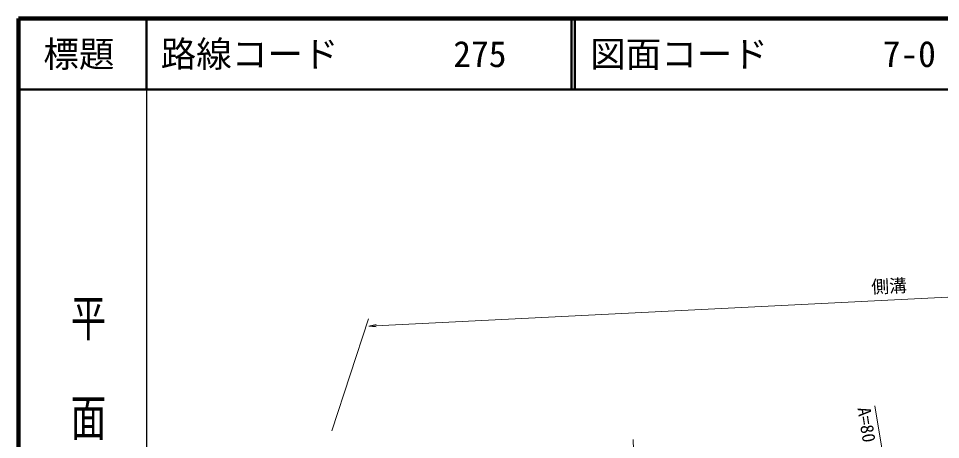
# Model space of a CAD drawing. Units: millimetres, scale not verified. Extents: x 40000 to 680000, y 20000 to 380000.
# Drawn here: x 40000 to 169660, y 320801 to 380000 of the extents above; entities that cross this region are included whole.
import ezdxf
from ezdxf.enums import TextEntityAlignment as Align

# ---------------------------------------------------------------- set-up
doc = ezdxf.new("R2010")
doc.units = ezdxf.units.MM
doc.header["$LTSCALE"] = 1000
for name, color, linetype, lineweight in [('M-STR-HTXT', 7, 'Continuous', 13), ('M-TTL', 2, 'Continuous', 140), ('M-TTL-BAND', 7, 'Continuous', 25), ('M-TTL-LINE', 7, 'Continuous', 50)]:
    doc.layers.add(name, color=color, linetype=linetype, lineweight=lineweight)
doc.layers.add('M-TTL-TXT', color=7, linetype='Continuous')
doc.styles.add('@ＭＳ ゴシック', font='')
doc.styles.add('ＭＳ ゴシック', font='')
doc.styles.get('@ＭＳ ゴシック').set_extended_font_data('@MS Gothic')
doc.styles.get('ＭＳ ゴシック').set_extended_font_data('MS Gothic')

# ---------------------------------------------------------------- blocks, each defined once
blk = doc.blocks.new('open_arrow')
at = {"color": 0, "linetype": 'Continuous', "lineweight": -2}
blk.add_lwpolyline([(7.5, 1.25), (0, 0), (7.5, -1.25)], dxfattribs=at)

msp = doc.modelspace()

# ---------------------------------------------------------------- linework, layer by layer
at = {"layer": 'M-STR-HTXT'}
for p, q in [((89292, 336762), (253677, 344950)), ((84061, 322039), (89242, 337761)), ((167757, 281116), (160441, 325518)), ((128040, 275857), (126448, 320829))]:
    msp.add_line(p, q, dxfattribs=at)
at = {"layer": 'M-TTL'}
for p, q in [((40000, 380000), (40000, 20000)), ((680000, 380000), (40000, 380000))]:
    msp.add_line(p, q, dxfattribs=at)
at = {"layer": 'M-TTL-BAND'}
msp.add_line((58000, 370000), (58000, 20000), dxfattribs=at)
at = {"layer": 'M-TTL-LINE'}
for p, q in [((58000, 380000), (58000, 370000)), ((117750, 380000), (117750, 370000)), ((118250, 380000), (118250, 370000)), ((40000, 370000), (680000, 370000))]:
    msp.add_line(p, q, dxfattribs=at)

# ---------------------------------------------------------------- block references
at = {"layer": 'M-STR-HTXT', "xscale": 133, "yscale": 133, "rotation": 2.9}
msp.add_blockref('open_arrow', (89292, 336762), dxfattribs=at)

# ---------------------------------------------------------------- texts
at = {"layer": 'M-STR-HTXT', "style": 'ＭＳ ゴシック'}
msp.add_text('側溝', height=1833, rotation=2.849, dxfattribs=at).set_placement((162489, 340913), align=Align.BOTTOM_CENTER)
msp.add_text('A=80', height=1833, rotation=279.108, dxfattribs=at).set_placement((157421, 325118), align=Align.BOTTOM_LEFT)
at = {"layer": 'M-TTL-BAND', "style": '@ＭＳ ゴシック', "width": 1.4}
msp.add_text('平  面  図', height=3666, rotation=270, dxfattribs=at).set_placement((49777, 306475), align=Align.MIDDLE_RIGHT)
at = {"layer": 'M-TTL-TXT', "style": 'ＭＳ ゴシック'}
msp.add_text('標題', height=3666, dxfattribs=at).set_placement((48500, 375000), align=Align.MIDDLE_CENTER)
for s, p in [('路線コード', (60000, 375000)), ('275', (101142, 375000)), ('図面コード', (120380, 375000)), ('7-0', (161521, 375000))]:
    msp.add_text(s, height=3666, dxfattribs=at).set_placement(p, align=Align.MIDDLE_LEFT)

doc.saveas('drawing.dxf')
